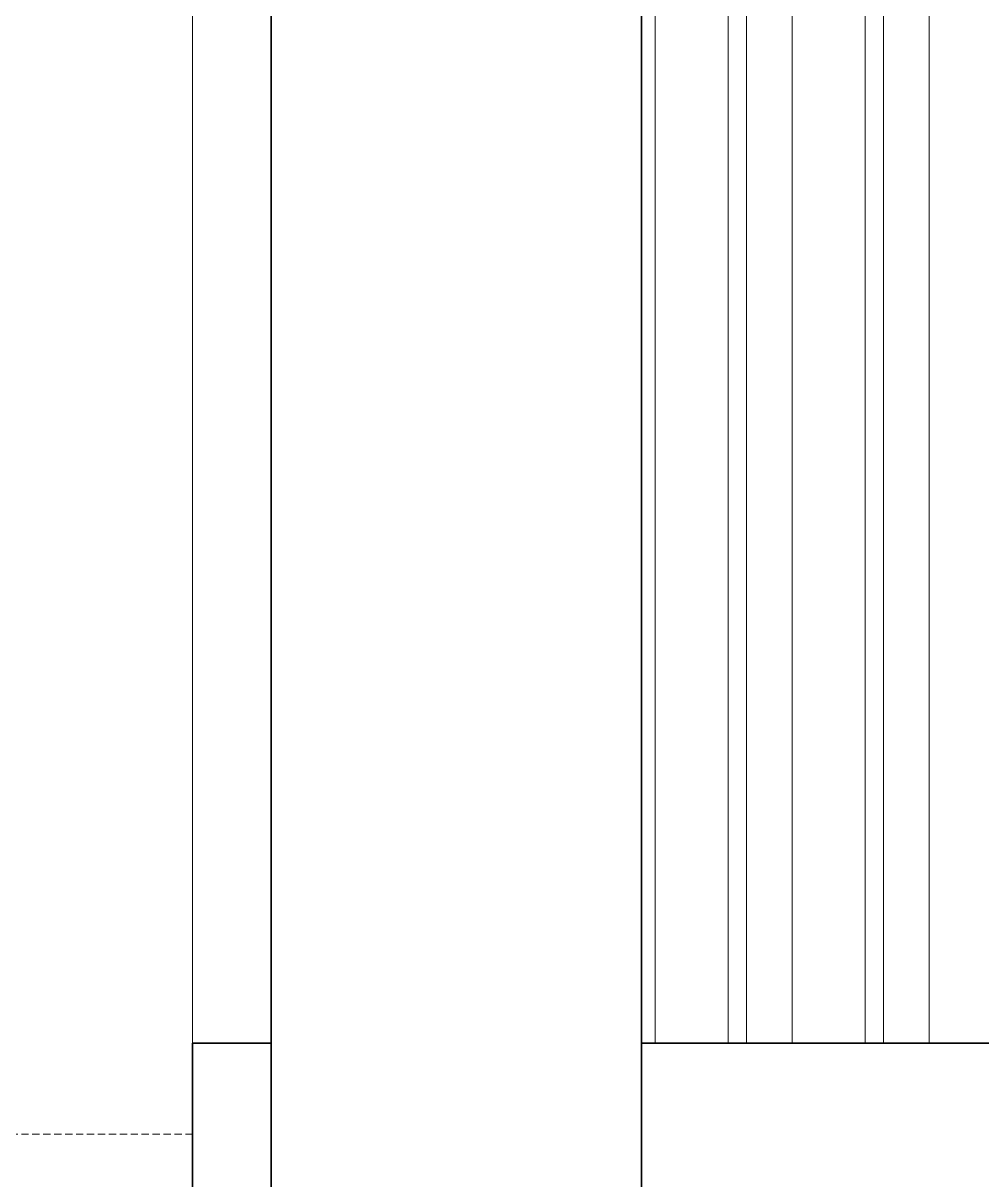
# Model space of a CAD drawing. Header units: millimetres. Extents: x 652554 to 1678317, y -308114 to 170803.
# Drawn here: x 746779.5 to 747042.6, y -92393.5 to -92076.2 of the extents above; entities that cross this region are included whole.
import ezdxf

# ---------------------------------------------------------------- set-up
doc = ezdxf.new("R2010")
doc.units = ezdxf.units.MM
doc.linetypes.add('DPA_Hidden 50', pattern=[3, 2, -1])
for name, color, linetype, lineweight in [('A-DETL', 7, 'Continuous', 70), ('A-GENM', 7, 'Continuous', 9), ('A-GLAZ-CURT', 7, 'Continuous', 9), ('A-GLAZ-CWMG', 7, 'Continuous', 35), ('E-LITE-EQPM', 7, 'Continuous', 35)]:
    doc.layers.add(name, color=color, linetype=linetype, lineweight=lineweight)

# ---------------------------------------------------------------- blocks, each defined once
blk = doc.blocks.new('DPA_CP_Entrance Louver Grill Vertical Z - Louver Grill Vertical Z-18398701-2241-01 ENTRANCE 2 ENLARGED ELEVATION 1')
at = {"layer": 'A-GLAZ-CURT', "color": 7}
for p, q in [((-632690.53, 113750), (-632690.53, 108575)), ((-632690.53, 113750), (-632690.53, 108575)), ((-632690.53, 108575), (-632690.53, 113750)), ((-632690.53, 108575), (-632690.53, 113750)), ((-632668.98, 108575), (-632690.53, 108575)), ((-632690.53, 108575), (-632668.98, 108575)), ((-632668.98, 108575), (-632690.53, 108575)), ((-632690.53, 108575), (-632668.98, 108575)), ((-632567.38, 108575), (-632540.58, 108575)), ((-632540.58, 108575), (-632567.38, 108575))]:
    blk.add_line(p, q, dxfattribs=at)
blk = doc.blocks.new('DPA_CP_Entrance Louver Grill Vertical Z - Louver Grill Vertical Z-V45-2241-01 ENTRANCE 2 ENLARGED ELEVATION 1')
at = {"layer": 'A-GLAZ-CURT', "color": 7}
for p, q in [((-632690.53, 113750), (-632690.53, 108575)), ((-632690.53, 113750), (-632690.53, 108575)), ((-632690.53, 108575), (-632690.53, 113750)), ((-632690.53, 108575), (-632690.53, 113750)), ((-632668.98, 108575), (-632690.53, 108575)), ((-632690.53, 108575), (-632668.98, 108575)), ((-632668.98, 108575), (-632690.53, 108575)), ((-632690.53, 108575), (-632668.98, 108575)), ((-632567.38, 108575), (-632540.53, 108575)), ((-632540.58, 108575), (-632567.38, 108575)), ((-632540.53, 108575), (-632521.38, 108575)), ((-632521.38, 108575), (-632540.53, 108575))]:
    blk.add_line(p, q, dxfattribs=at)
blk = doc.blocks.new('DPA_CP_Entrance Louver Grill Vertical Z - Louver Grill Vertical Z-V46-2241-01 ENTRANCE 2 ENLARGED ELEVATION 1')
at = {"layer": 'A-GLAZ-CURT', "color": 7}
for p, q in [((-632690.53, 113750), (-632690.53, 108575)), ((-632690.53, 113750), (-632690.53, 108575)), ((-632690.53, 108575), (-632690.53, 113750)), ((-632690.53, 108575), (-632690.53, 113750)), ((-632668.98, 108575), (-632690.53, 108575)), ((-632690.53, 108575), (-632668.98, 108575)), ((-632668.98, 108575), (-632690.53, 108575)), ((-632690.53, 108575), (-632668.98, 108575)), ((-632567.38, 108575), (-632540.53, 108575)), ((-632540.53, 108575), (-632567.38, 108575)), ((-632540.53, 108575), (-632521.38, 108575)), ((-632521.38, 108575), (-632540.53, 108575)), ((-632540.53, 108575), (-632521.38, 108575)), ((-632521.38, 108575), (-632540.53, 108575))]:
    blk.add_line(p, q, dxfattribs=at)
blk = doc.blocks.new('GM_Louver Grill Vertical Z - Z Profile-12047619-2241-01 ENTRANCE 2 ENLARGED ELEVATION 1')
at = {"layer": 'A-GENM', "color": 7}
for p, q in [((-632690.53, 108575), (-632690.53, 113750)), ((-632690.53, 108575), (-632690.53, 113750)), ((-632690.53, 108575), (-632690.53, 113750)), ((-632668.98, 108575), (-632690.53, 108575)), ((-632690.53, 108575), (-632688.53, 108575)), ((-632688.53, 108575), (-632668.98, 108575))]:
    blk.add_line(p, q, dxfattribs=at)
blk = doc.blocks.new('DPA_CP_Entrance Louver Grill Vertical Z - Louver Grill Vertical Z-18398766-2241-01 ENTRANCE 2 ENLARGED ELEVATION 1')
at = {"layer": 'A-GLAZ-CURT', "color": 7}
for p, q in [((-632533.83, 108575), (-632567.38, 108575)), ((-632567.38, 108575), (-631997.49, 108575)), ((-632533.83, 108575), (-632521.38, 108575)), ((-632521.38, 108575), (-632533.83, 108575)), ((-632521.38, 108575), (-632533.83, 108575))]:
    blk.add_line(p, q, dxfattribs=at)
blk = doc.blocks.new('GM_Louver Grill Vertical Z - Z Profile-V56-2241-01 ENTRANCE 2 ENLARGED ELEVATION 1')
at = {"layer": 'A-GENM', "color": 7}
blk.add_line((-632488.36, 108575), (-632488.36, 113150.66), dxfattribs=at)
blk = doc.blocks.new('GM_Louver Grill Vertical Z - Z Profile-V57-2241-01 ENTRANCE 2 ENLARGED ELEVATION 1')
at = {"layer": 'A-GENM', "color": 7}
for p, q in [((-632525.95, 108575), (-632525.95, 113155.76)), ((-632505.95, 108575), (-632505.95, 113155.76)), ((-632500.95, 108575), (-632500.95, 113153.33)), ((-632500.95, 108575), (-632505.95, 108575)), ((-632505.95, 108575), (-632504.22, 108575)), ((-632504.22, 108575), (-632501.04, 108575)), ((-632501.04, 108575), (-632460.95, 108575)), ((-632460.87, 108575), (-632500.95, 108575))]:
    blk.add_line(p, q, dxfattribs=at)
blk = doc.blocks.new('GM_Louver Grill Vertical Z - Z Profile-V58-2241-01 ENTRANCE 2 ENLARGED ELEVATION 1')
at = {"layer": 'A-GENM', "color": 7}
for p, q in [((-632563.55, 108575), (-632563.55, 113155.76)), ((-632543.55, 108575), (-632543.55, 113155.76)), ((-632538.55, 108575), (-632538.55, 113155.76)), ((-632538.55, 108575), (-632543.55, 108575)), ((-632543.55, 108575), (-632541.81, 108575)), ((-632541.81, 108575), (-632538.63, 108575)), ((-632538.63, 108575), (-632498.54, 108575)), ((-632498.46, 108575), (-632538.55, 108575)), ((-632498.54, 108575), (-632483.6, 108575)), ((-632485.33, 108575), (-632498.46, 108575)), ((-632483.6, 108575), (-632485.33, 108575))]:
    blk.add_line(p, q, dxfattribs=at)
blk = doc.blocks.new('GM_Louver Grill Vertical Z - Z Profile-V59-2241-01 ENTRANCE 2 ENLARGED ELEVATION 1')
at = {"layer": 'A-GENM', "color": 7}
for p, q in [((-632536.05, 108575), (-632567.38, 108575)), ((-632567.38, 108575), (-632536.14, 108575)), ((-632536.14, 108575), (-632521.19, 108575)), ((-632522.92, 108575), (-632536.05, 108575)), ((-632521.19, 108575), (-632522.92, 108575))]:
    blk.add_line(p, q, dxfattribs=at)
blk = doc.blocks.new('GM_Louver Grill Vertical Z - Z Profile-V61-2241-01 ENTRANCE 2 ENLARGED ELEVATION 1')
at = {"layer": 'A-GENM', "color": 7}
for p, q in [((-632560.51, 108575), (-632567.38, 108575)), ((-632567.38, 108575), (-632558.78, 108575)), ((-632558.78, 108575), (-632560.51, 108575))]:
    blk.add_line(p, q, dxfattribs=at)
blk = doc.blocks.new('Rectangular Mullion - 50x200-15305100-2241-01 ENTRANCE 2 ENLARGED ELEVATION 1')
at = {"layer": 'A-GLAZ-CWMG', "color": 7}
for p, q in [((-632690.53, 108575), (-632668.98, 108575)), ((-632690.53, 108525), (-632690.53, 108575)), ((-632567.38, 108575), (-632540.58, 108575)), ((-632668.98, 108525), (-632690.53, 108525)), ((-632540.58, 108525), (-632567.38, 108525))]:
    blk.add_line(p, q, dxfattribs=at)
blk = doc.blocks.new('Rectangular Mullion - 50x200-15305095-2241-01 ENTRANCE 2 ENLARGED ELEVATION 1')
at = {"layer": 'A-GLAZ-CWMG', "color": 7}
blk.add_line((-632690.526247, 108525), (-632690.526247, 108575), dxfattribs=at)
blk = doc.blocks.new('Rectangular Mullion - 50x200-15305094-2241-01 ENTRANCE 2 ENLARGED ELEVATION 1')
at = {"layer": 'A-GLAZ-CWMG', "color": 7}
for p, q in [((-632668.98, 108575), (-632690.53, 108575)), ((-632690.53, 108575), (-632690.53, 108525)), ((-632062.44, 108575), (-632567.38, 108575))]:
    blk.add_line(p, q, dxfattribs=at)
blk = doc.blocks.new('ACM_L14 - LED Street Light Luminaire with Wide Light - PRA4-CB-8-V153-2241-01 ENTRANCE 2 ENLARGED ELEVATION 1')
at = {"layer": 'E-LITE-EQPM', "color": 7}
for p, q in [((-632668.98, 113220), (-632668.98, 101320)), ((-632567.38, 101320), (-632567.38, 113220))]:
    blk.add_line(p, q, dxfattribs=at)

msp = doc.modelspace()

# ---------------------------------------------------------------- linework, layer by layer
at = {"layer": 'A-DETL', "color": 7, "linetype": 'DPA_Hidden 50', "lineweight": 9}
msp.add_line((746826.0202, -92381.019), (741326.0202, -92381.019), dxfattribs=at)

# ---------------------------------------------------------------- block references
at = {"layer": 'A-GENM', "color": 7}
for name in ['GM_Louver Grill Vertical Z - Z Profile-12047619-2241-01 ENTRANCE 2 ENLARGED ELEVATION 1', 'GM_Louver Grill Vertical Z - Z Profile-12047619-2241-01 ENTRANCE 2 ENLARGED ELEVATION 1', 'GM_Louver Grill Vertical Z - Z Profile-12047619-2241-01 ENTRANCE 2 ENLARGED ELEVATION 1', 'GM_Louver Grill Vertical Z - Z Profile-12047619-2241-01 ENTRANCE 2 ENLARGED ELEVATION 1', 'GM_Louver Grill Vertical Z - Z Profile-12047619-2241-01 ENTRANCE 2 ENLARGED ELEVATION 1', 'GM_Louver Grill Vertical Z - Z Profile-12047619-2241-01 ENTRANCE 2 ENLARGED ELEVATION 1', 'GM_Louver Grill Vertical Z - Z Profile-12047619-2241-01 ENTRANCE 2 ENLARGED ELEVATION 1', 'GM_Louver Grill Vertical Z - Z Profile-12047619-2241-01 ENTRANCE 2 ENLARGED ELEVATION 1', 'GM_Louver Grill Vertical Z - Z Profile-12047619-2241-01 ENTRANCE 2 ENLARGED ELEVATION 1', 'GM_Louver Grill Vertical Z - Z Profile-12047619-2241-01 ENTRANCE 2 ENLARGED ELEVATION 1', 'GM_Louver Grill Vertical Z - Z Profile-12047619-2241-01 ENTRANCE 2 ENLARGED ELEVATION 1', 'GM_Louver Grill Vertical Z - Z Profile-12047619-2241-01 ENTRANCE 2 ENLARGED ELEVATION 1', 'GM_Louver Grill Vertical Z - Z Profile-12047619-2241-01 ENTRANCE 2 ENLARGED ELEVATION 1', 'GM_Louver Grill Vertical Z - Z Profile-12047619-2241-01 ENTRANCE 2 ENLARGED ELEVATION 1', 'GM_Louver Grill Vertical Z - Z Profile-12047619-2241-01 ENTRANCE 2 ENLARGED ELEVATION 1', 'GM_Louver Grill Vertical Z - Z Profile-12047619-2241-01 ENTRANCE 2 ENLARGED ELEVATION 1', 'GM_Louver Grill Vertical Z - Z Profile-12047619-2241-01 ENTRANCE 2 ENLARGED ELEVATION 1', 'GM_Louver Grill Vertical Z - Z Profile-12047619-2241-01 ENTRANCE 2 ENLARGED ELEVATION 1', 'GM_Louver Grill Vertical Z - Z Profile-12047619-2241-01 ENTRANCE 2 ENLARGED ELEVATION 1', 'GM_Louver Grill Vertical Z - Z Profile-12047619-2241-01 ENTRANCE 2 ENLARGED ELEVATION 1', 'GM_Louver Grill Vertical Z - Z Profile-12047619-2241-01 ENTRANCE 2 ENLARGED ELEVATION 1', 'GM_Louver Grill Vertical Z - Z Profile-12047619-2241-01 ENTRANCE 2 ENLARGED ELEVATION 1', 'GM_Louver Grill Vertical Z - Z Profile-12047619-2241-01 ENTRANCE 2 ENLARGED ELEVATION 1', 'GM_Louver Grill Vertical Z - Z Profile-12047619-2241-01 ENTRANCE 2 ENLARGED ELEVATION 1', 'GM_Louver Grill Vertical Z - Z Profile-12047619-2241-01 ENTRANCE 2 ENLARGED ELEVATION 1', 'GM_Louver Grill Vertical Z - Z Profile-12047619-2241-01 ENTRANCE 2 ENLARGED ELEVATION 1', 'GM_Louver Grill Vertical Z - Z Profile-12047619-2241-01 ENTRANCE 2 ENLARGED ELEVATION 1', 'GM_Louver Grill Vertical Z - Z Profile-12047619-2241-01 ENTRANCE 2 ENLARGED ELEVATION 1', 'GM_Louver Grill Vertical Z - Z Profile-12047619-2241-01 ENTRANCE 2 ENLARGED ELEVATION 1', 'GM_Louver Grill Vertical Z - Z Profile-12047619-2241-01 ENTRANCE 2 ENLARGED ELEVATION 1', 'GM_Louver Grill Vertical Z - Z Profile-12047619-2241-01 ENTRANCE 2 ENLARGED ELEVATION 1', 'GM_Louver Grill Vertical Z - Z Profile-12047619-2241-01 ENTRANCE 2 ENLARGED ELEVATION 1', 'GM_Louver Grill Vertical Z - Z Profile-12047619-2241-01 ENTRANCE 2 ENLARGED ELEVATION 1', 'GM_Louver Grill Vertical Z - Z Profile-12047619-2241-01 ENTRANCE 2 ENLARGED ELEVATION 1', 'GM_Louver Grill Vertical Z - Z Profile-12047619-2241-01 ENTRANCE 2 ENLARGED ELEVATION 1', 'GM_Louver Grill Vertical Z - Z Profile-12047619-2241-01 ENTRANCE 2 ENLARGED ELEVATION 1', 'GM_Louver Grill Vertical Z - Z Profile-12047619-2241-01 ENTRANCE 2 ENLARGED ELEVATION 1', 'GM_Louver Grill Vertical Z - Z Profile-12047619-2241-01 ENTRANCE 2 ENLARGED ELEVATION 1', 'GM_Louver Grill Vertical Z - Z Profile-12047619-2241-01 ENTRANCE 2 ENLARGED ELEVATION 1', 'GM_Louver Grill Vertical Z - Z Profile-12047619-2241-01 ENTRANCE 2 ENLARGED ELEVATION 1', 'GM_Louver Grill Vertical Z - Z Profile-12047619-2241-01 ENTRANCE 2 ENLARGED ELEVATION 1', 'GM_Louver Grill Vertical Z - Z Profile-12047619-2241-01 ENTRANCE 2 ENLARGED ELEVATION 1', 'GM_Louver Grill Vertical Z - Z Profile-12047619-2241-01 ENTRANCE 2 ENLARGED ELEVATION 1', 'GM_Louver Grill Vertical Z - Z Profile-12047619-2241-01 ENTRANCE 2 ENLARGED ELEVATION 1', 'GM_Louver Grill Vertical Z - Z Profile-12047619-2241-01 ENTRANCE 2 ENLARGED ELEVATION 1', 'GM_Louver Grill Vertical Z - Z Profile-12047619-2241-01 ENTRANCE 2 ENLARGED ELEVATION 1', 'GM_Louver Grill Vertical Z - Z Profile-12047619-2241-01 ENTRANCE 2 ENLARGED ELEVATION 1', 'GM_Louver Grill Vertical Z - Z Profile-12047619-2241-01 ENTRANCE 2 ENLARGED ELEVATION 1', 'GM_Louver Grill Vertical Z - Z Profile-12047619-2241-01 ENTRANCE 2 ENLARGED ELEVATION 1', 'GM_Louver Grill Vertical Z - Z Profile-12047619-2241-01 ENTRANCE 2 ENLARGED ELEVATION 1', 'GM_Louver Grill Vertical Z - Z Profile-12047619-2241-01 ENTRANCE 2 ENLARGED ELEVATION 1', 'GM_Louver Grill Vertical Z - Z Profile-12047619-2241-01 ENTRANCE 2 ENLARGED ELEVATION 1', 'GM_Louver Grill Vertical Z - Z Profile-12047619-2241-01 ENTRANCE 2 ENLARGED ELEVATION 1', 'GM_Louver Grill Vertical Z - Z Profile-12047619-2241-01 ENTRANCE 2 ENLARGED ELEVATION 1', 'GM_Louver Grill Vertical Z - Z Profile-12047619-2241-01 ENTRANCE 2 ENLARGED ELEVATION 1', 'GM_Louver Grill Vertical Z - Z Profile-12047619-2241-01 ENTRANCE 2 ENLARGED ELEVATION 1', 'GM_Louver Grill Vertical Z - Z Profile-12047619-2241-01 ENTRANCE 2 ENLARGED ELEVATION 1', 'GM_Louver Grill Vertical Z - Z Profile-12047619-2241-01 ENTRANCE 2 ENLARGED ELEVATION 1', 'GM_Louver Grill Vertical Z - Z Profile-12047619-2241-01 ENTRANCE 2 ENLARGED ELEVATION 1', 'GM_Louver Grill Vertical Z - Z Profile-12047619-2241-01 ENTRANCE 2 ENLARGED ELEVATION 1', 'GM_Louver Grill Vertical Z - Z Profile-12047619-2241-01 ENTRANCE 2 ENLARGED ELEVATION 1', 'GM_Louver Grill Vertical Z - Z Profile-12047619-2241-01 ENTRANCE 2 ENLARGED ELEVATION 1', 'GM_Louver Grill Vertical Z - Z Profile-12047619-2241-01 ENTRANCE 2 ENLARGED ELEVATION 1', 'GM_Louver Grill Vertical Z - Z Profile-12047619-2241-01 ENTRANCE 2 ENLARGED ELEVATION 1', 'GM_Louver Grill Vertical Z - Z Profile-12047619-2241-01 ENTRANCE 2 ENLARGED ELEVATION 1', 'GM_Louver Grill Vertical Z - Z Profile-12047619-2241-01 ENTRANCE 2 ENLARGED ELEVATION 1', 'GM_Louver Grill Vertical Z - Z Profile-12047619-2241-01 ENTRANCE 2 ENLARGED ELEVATION 1', 'GM_Louver Grill Vertical Z - Z Profile-12047619-2241-01 ENTRANCE 2 ENLARGED ELEVATION 1', 'GM_Louver Grill Vertical Z - Z Profile-12047619-2241-01 ENTRANCE 2 ENLARGED ELEVATION 1', 'GM_Louver Grill Vertical Z - Z Profile-12047619-2241-01 ENTRANCE 2 ENLARGED ELEVATION 1', 'GM_Louver Grill Vertical Z - Z Profile-12047619-2241-01 ENTRANCE 2 ENLARGED ELEVATION 1', 'GM_Louver Grill Vertical Z - Z Profile-12047619-2241-01 ENTRANCE 2 ENLARGED ELEVATION 1', 'GM_Louver Grill Vertical Z - Z Profile-12047619-2241-01 ENTRANCE 2 ENLARGED ELEVATION 1', 'GM_Louver Grill Vertical Z - Z Profile-12047619-2241-01 ENTRANCE 2 ENLARGED ELEVATION 1', 'GM_Louver Grill Vertical Z - Z Profile-12047619-2241-01 ENTRANCE 2 ENLARGED ELEVATION 1', 'GM_Louver Grill Vertical Z - Z Profile-12047619-2241-01 ENTRANCE 2 ENLARGED ELEVATION 1', 'GM_Louver Grill Vertical Z - Z Profile-12047619-2241-01 ENTRANCE 2 ENLARGED ELEVATION 1', 'GM_Louver Grill Vertical Z - Z Profile-12047619-2241-01 ENTRANCE 2 ENLARGED ELEVATION 1', 'GM_Louver Grill Vertical Z - Z Profile-12047619-2241-01 ENTRANCE 2 ENLARGED ELEVATION 1', 'GM_Louver Grill Vertical Z - Z Profile-12047619-2241-01 ENTRANCE 2 ENLARGED ELEVATION 1', 'GM_Louver Grill Vertical Z - Z Profile-12047619-2241-01 ENTRANCE 2 ENLARGED ELEVATION 1', 'GM_Louver Grill Vertical Z - Z Profile-12047619-2241-01 ENTRANCE 2 ENLARGED ELEVATION 1', 'GM_Louver Grill Vertical Z - Z Profile-12047619-2241-01 ENTRANCE 2 ENLARGED ELEVATION 1', 'GM_Louver Grill Vertical Z - Z Profile-12047619-2241-01 ENTRANCE 2 ENLARGED ELEVATION 1', 'GM_Louver Grill Vertical Z - Z Profile-12047619-2241-01 ENTRANCE 2 ENLARGED ELEVATION 1', 'GM_Louver Grill Vertical Z - Z Profile-12047619-2241-01 ENTRANCE 2 ENLARGED ELEVATION 1', 'GM_Louver Grill Vertical Z - Z Profile-12047619-2241-01 ENTRANCE 2 ENLARGED ELEVATION 1', 'GM_Louver Grill Vertical Z - Z Profile-12047619-2241-01 ENTRANCE 2 ENLARGED ELEVATION 1', 'GM_Louver Grill Vertical Z - Z Profile-12047619-2241-01 ENTRANCE 2 ENLARGED ELEVATION 1', 'GM_Louver Grill Vertical Z - Z Profile-12047619-2241-01 ENTRANCE 2 ENLARGED ELEVATION 1', 'GM_Louver Grill Vertical Z - Z Profile-12047619-2241-01 ENTRANCE 2 ENLARGED ELEVATION 1', 'GM_Louver Grill Vertical Z - Z Profile-12047619-2241-01 ENTRANCE 2 ENLARGED ELEVATION 1', 'GM_Louver Grill Vertical Z - Z Profile-12047619-2241-01 ENTRANCE 2 ENLARGED ELEVATION 1', 'GM_Louver Grill Vertical Z - Z Profile-12047619-2241-01 ENTRANCE 2 ENLARGED ELEVATION 1', 'GM_Louver Grill Vertical Z - Z Profile-12047619-2241-01 ENTRANCE 2 ENLARGED ELEVATION 1', 'GM_Louver Grill Vertical Z - Z Profile-12047619-2241-01 ENTRANCE 2 ENLARGED ELEVATION 1', 'GM_Louver Grill Vertical Z - Z Profile-12047619-2241-01 ENTRANCE 2 ENLARGED ELEVATION 1', 'GM_Louver Grill Vertical Z - Z Profile-12047619-2241-01 ENTRANCE 2 ENLARGED ELEVATION 1', 'GM_Louver Grill Vertical Z - Z Profile-12047619-2241-01 ENTRANCE 2 ENLARGED ELEVATION 1', 'GM_Louver Grill Vertical Z - Z Profile-12047619-2241-01 ENTRANCE 2 ENLARGED ELEVATION 1', 'GM_Louver Grill Vertical Z - Z Profile-12047619-2241-01 ENTRANCE 2 ENLARGED ELEVATION 1', 'GM_Louver Grill Vertical Z - Z Profile-12047619-2241-01 ENTRANCE 2 ENLARGED ELEVATION 1', 'GM_Louver Grill Vertical Z - Z Profile-12047619-2241-01 ENTRANCE 2 ENLARGED ELEVATION 1', 'GM_Louver Grill Vertical Z - Z Profile-12047619-2241-01 ENTRANCE 2 ENLARGED ELEVATION 1', 'GM_Louver Grill Vertical Z - Z Profile-12047619-2241-01 ENTRANCE 2 ENLARGED ELEVATION 1', 'GM_Louver Grill Vertical Z - Z Profile-12047619-2241-01 ENTRANCE 2 ENLARGED ELEVATION 1', 'GM_Louver Grill Vertical Z - Z Profile-12047619-2241-01 ENTRANCE 2 ENLARGED ELEVATION 1', 'GM_Louver Grill Vertical Z - Z Profile-12047619-2241-01 ENTRANCE 2 ENLARGED ELEVATION 1', 'GM_Louver Grill Vertical Z - Z Profile-12047619-2241-01 ENTRANCE 2 ENLARGED ELEVATION 1', 'GM_Louver Grill Vertical Z - Z Profile-12047619-2241-01 ENTRANCE 2 ENLARGED ELEVATION 1', 'GM_Louver Grill Vertical Z - Z Profile-12047619-2241-01 ENTRANCE 2 ENLARGED ELEVATION 1', 'GM_Louver Grill Vertical Z - Z Profile-12047619-2241-01 ENTRANCE 2 ENLARGED ELEVATION 1', 'GM_Louver Grill Vertical Z - Z Profile-12047619-2241-01 ENTRANCE 2 ENLARGED ELEVATION 1', 'GM_Louver Grill Vertical Z - Z Profile-12047619-2241-01 ENTRANCE 2 ENLARGED ELEVATION 1', 'GM_Louver Grill Vertical Z - Z Profile-12047619-2241-01 ENTRANCE 2 ENLARGED ELEVATION 1', 'GM_Louver Grill Vertical Z - Z Profile-12047619-2241-01 ENTRANCE 2 ENLARGED ELEVATION 1', 'GM_Louver Grill Vertical Z - Z Profile-12047619-2241-01 ENTRANCE 2 ENLARGED ELEVATION 1', 'GM_Louver Grill Vertical Z - Z Profile-12047619-2241-01 ENTRANCE 2 ENLARGED ELEVATION 1', 'GM_Louver Grill Vertical Z - Z Profile-12047619-2241-01 ENTRANCE 2 ENLARGED ELEVATION 1', 'GM_Louver Grill Vertical Z - Z Profile-12047619-2241-01 ENTRANCE 2 ENLARGED ELEVATION 1', 'GM_Louver Grill Vertical Z - Z Profile-12047619-2241-01 ENTRANCE 2 ENLARGED ELEVATION 1', 'GM_Louver Grill Vertical Z - Z Profile-12047619-2241-01 ENTRANCE 2 ENLARGED ELEVATION 1', 'GM_Louver Grill Vertical Z - Z Profile-12047619-2241-01 ENTRANCE 2 ENLARGED ELEVATION 1', 'GM_Louver Grill Vertical Z - Z Profile-12047619-2241-01 ENTRANCE 2 ENLARGED ELEVATION 1', 'GM_Louver Grill Vertical Z - Z Profile-12047619-2241-01 ENTRANCE 2 ENLARGED ELEVATION 1', 'GM_Louver Grill Vertical Z - Z Profile-12047619-2241-01 ENTRANCE 2 ENLARGED ELEVATION 1', 'GM_Louver Grill Vertical Z - Z Profile-12047619-2241-01 ENTRANCE 2 ENLARGED ELEVATION 1', 'GM_Louver Grill Vertical Z - Z Profile-12047619-2241-01 ENTRANCE 2 ENLARGED ELEVATION 1', 'GM_Louver Grill Vertical Z - Z Profile-12047619-2241-01 ENTRANCE 2 ENLARGED ELEVATION 1', 'GM_Louver Grill Vertical Z - Z Profile-12047619-2241-01 ENTRANCE 2 ENLARGED ELEVATION 1', 'GM_Louver Grill Vertical Z - Z Profile-12047619-2241-01 ENTRANCE 2 ENLARGED ELEVATION 1', 'GM_Louver Grill Vertical Z - Z Profile-12047619-2241-01 ENTRANCE 2 ENLARGED ELEVATION 1', 'GM_Louver Grill Vertical Z - Z Profile-12047619-2241-01 ENTRANCE 2 ENLARGED ELEVATION 1', 'GM_Louver Grill Vertical Z - Z Profile-12047619-2241-01 ENTRANCE 2 ENLARGED ELEVATION 1', 'GM_Louver Grill Vertical Z - Z Profile-12047619-2241-01 ENTRANCE 2 ENLARGED ELEVATION 1', 'GM_Louver Grill Vertical Z - Z Profile-12047619-2241-01 ENTRANCE 2 ENLARGED ELEVATION 1', 'GM_Louver Grill Vertical Z - Z Profile-12047619-2241-01 ENTRANCE 2 ENLARGED ELEVATION 1', 'GM_Louver Grill Vertical Z - Z Profile-12047619-2241-01 ENTRANCE 2 ENLARGED ELEVATION 1', 'GM_Louver Grill Vertical Z - Z Profile-12047619-2241-01 ENTRANCE 2 ENLARGED ELEVATION 1', 'GM_Louver Grill Vertical Z - Z Profile-12047619-2241-01 ENTRANCE 2 ENLARGED ELEVATION 1', 'GM_Louver Grill Vertical Z - Z Profile-12047619-2241-01 ENTRANCE 2 ENLARGED ELEVATION 1', 'GM_Louver Grill Vertical Z - Z Profile-12047619-2241-01 ENTRANCE 2 ENLARGED ELEVATION 1', 'GM_Louver Grill Vertical Z - Z Profile-12047619-2241-01 ENTRANCE 2 ENLARGED ELEVATION 1', 'GM_Louver Grill Vertical Z - Z Profile-12047619-2241-01 ENTRANCE 2 ENLARGED ELEVATION 1', 'GM_Louver Grill Vertical Z - Z Profile-12047619-2241-01 ENTRANCE 2 ENLARGED ELEVATION 1', 'GM_Louver Grill Vertical Z - Z Profile-12047619-2241-01 ENTRANCE 2 ENLARGED ELEVATION 1', 'GM_Louver Grill Vertical Z - Z Profile-12047619-2241-01 ENTRANCE 2 ENLARGED ELEVATION 1', 'GM_Louver Grill Vertical Z - Z Profile-12047619-2241-01 ENTRANCE 2 ENLARGED ELEVATION 1', 'GM_Louver Grill Vertical Z - Z Profile-12047619-2241-01 ENTRANCE 2 ENLARGED ELEVATION 1', 'GM_Louver Grill Vertical Z - Z Profile-12047619-2241-01 ENTRANCE 2 ENLARGED ELEVATION 1', 'GM_Louver Grill Vertical Z - Z Profile-12047619-2241-01 ENTRANCE 2 ENLARGED ELEVATION 1', 'GM_Louver Grill Vertical Z - Z Profile-12047619-2241-01 ENTRANCE 2 ENLARGED ELEVATION 1', 'GM_Louver Grill Vertical Z - Z Profile-12047619-2241-01 ENTRANCE 2 ENLARGED ELEVATION 1', 'GM_Louver Grill Vertical Z - Z Profile-12047619-2241-01 ENTRANCE 2 ENLARGED ELEVATION 1', 'GM_Louver Grill Vertical Z - Z Profile-12047619-2241-01 ENTRANCE 2 ENLARGED ELEVATION 1', 'GM_Louver Grill Vertical Z - Z Profile-12047619-2241-01 ENTRANCE 2 ENLARGED ELEVATION 1', 'GM_Louver Grill Vertical Z - Z Profile-12047619-2241-01 ENTRANCE 2 ENLARGED ELEVATION 1', 'GM_Louver Grill Vertical Z - Z Profile-12047619-2241-01 ENTRANCE 2 ENLARGED ELEVATION 1', 'GM_Louver Grill Vertical Z - Z Profile-12047619-2241-01 ENTRANCE 2 ENLARGED ELEVATION 1', 'GM_Louver Grill Vertical Z - Z Profile-12047619-2241-01 ENTRANCE 2 ENLARGED ELEVATION 1', 'GM_Louver Grill Vertical Z - Z Profile-12047619-2241-01 ENTRANCE 2 ENLARGED ELEVATION 1', 'GM_Louver Grill Vertical Z - Z Profile-12047619-2241-01 ENTRANCE 2 ENLARGED ELEVATION 1', 'GM_Louver Grill Vertical Z - Z Profile-12047619-2241-01 ENTRANCE 2 ENLARGED ELEVATION 1', 'GM_Louver Grill Vertical Z - Z Profile-12047619-2241-01 ENTRANCE 2 ENLARGED ELEVATION 1', 'GM_Louver Grill Vertical Z - Z Profile-12047619-2241-01 ENTRANCE 2 ENLARGED ELEVATION 1', 'GM_Louver Grill Vertical Z - Z Profile-12047619-2241-01 ENTRANCE 2 ENLARGED ELEVATION 1', 'GM_Louver Grill Vertical Z - Z Profile-12047619-2241-01 ENTRANCE 2 ENLARGED ELEVATION 1', 'GM_Louver Grill Vertical Z - Z Profile-12047619-2241-01 ENTRANCE 2 ENLARGED ELEVATION 1', 'GM_Louver Grill Vertical Z - Z Profile-12047619-2241-01 ENTRANCE 2 ENLARGED ELEVATION 1', 'GM_Louver Grill Vertical Z - Z Profile-12047619-2241-01 ENTRANCE 2 ENLARGED ELEVATION 1', 'GM_Louver Grill Vertical Z - Z Profile-12047619-2241-01 ENTRANCE 2 ENLARGED ELEVATION 1', 'GM_Louver Grill Vertical Z - Z Profile-12047619-2241-01 ENTRANCE 2 ENLARGED ELEVATION 1', 'GM_Louver Grill Vertical Z - Z Profile-12047619-2241-01 ENTRANCE 2 ENLARGED ELEVATION 1', 'GM_Louver Grill Vertical Z - Z Profile-12047619-2241-01 ENTRANCE 2 ENLARGED ELEVATION 1', 'GM_Louver Grill Vertical Z - Z Profile-12047619-2241-01 ENTRANCE 2 ENLARGED ELEVATION 1', 'GM_Louver Grill Vertical Z - Z Profile-12047619-2241-01 ENTRANCE 2 ENLARGED ELEVATION 1', 'GM_Louver Grill Vertical Z - Z Profile-12047619-2241-01 ENTRANCE 2 ENLARGED ELEVATION 1', 'GM_Louver Grill Vertical Z - Z Profile-12047619-2241-01 ENTRANCE 2 ENLARGED ELEVATION 1', 'GM_Louver Grill Vertical Z - Z Profile-12047619-2241-01 ENTRANCE 2 ENLARGED ELEVATION 1', 'GM_Louver Grill Vertical Z - Z Profile-12047619-2241-01 ENTRANCE 2 ENLARGED ELEVATION 1', 'GM_Louver Grill Vertical Z - Z Profile-12047619-2241-01 ENTRANCE 2 ENLARGED ELEVATION 1', 'GM_Louver Grill Vertical Z - Z Profile-12047619-2241-01 ENTRANCE 2 ENLARGED ELEVATION 1', 'GM_Louver Grill Vertical Z - Z Profile-12047619-2241-01 ENTRANCE 2 ENLARGED ELEVATION 1', 'GM_Louver Grill Vertical Z - Z Profile-12047619-2241-01 ENTRANCE 2 ENLARGED ELEVATION 1', 'GM_Louver Grill Vertical Z - Z Profile-12047619-2241-01 ENTRANCE 2 ENLARGED ELEVATION 1', 'GM_Louver Grill Vertical Z - Z Profile-12047619-2241-01 ENTRANCE 2 ENLARGED ELEVATION 1', 'GM_Louver Grill Vertical Z - Z Profile-12047619-2241-01 ENTRANCE 2 ENLARGED ELEVATION 1', 'GM_Louver Grill Vertical Z - Z Profile-12047619-2241-01 ENTRANCE 2 ENLARGED ELEVATION 1', 'GM_Louver Grill Vertical Z - Z Profile-12047619-2241-01 ENTRANCE 2 ENLARGED ELEVATION 1', 'GM_Louver Grill Vertical Z - Z Profile-12047619-2241-01 ENTRANCE 2 ENLARGED ELEVATION 1', 'GM_Louver Grill Vertical Z - Z Profile-12047619-2241-01 ENTRANCE 2 ENLARGED ELEVATION 1', 'GM_Louver Grill Vertical Z - Z Profile-12047619-2241-01 ENTRANCE 2 ENLARGED ELEVATION 1', 'GM_Louver Grill Vertical Z - Z Profile-12047619-2241-01 ENTRANCE 2 ENLARGED ELEVATION 1', 'GM_Louver Grill Vertical Z - Z Profile-12047619-2241-01 ENTRANCE 2 ENLARGED ELEVATION 1', 'GM_Louver Grill Vertical Z - Z Profile-12047619-2241-01 ENTRANCE 2 ENLARGED ELEVATION 1', 'GM_Louver Grill Vertical Z - Z Profile-12047619-2241-01 ENTRANCE 2 ENLARGED ELEVATION 1', 'GM_Louver Grill Vertical Z - Z Profile-12047619-2241-01 ENTRANCE 2 ENLARGED ELEVATION 1', 'GM_Louver Grill Vertical Z - Z Profile-12047619-2241-01 ENTRANCE 2 ENLARGED ELEVATION 1', 'GM_Louver Grill Vertical Z - Z Profile-12047619-2241-01 ENTRANCE 2 ENLARGED ELEVATION 1', 'GM_Louver Grill Vertical Z - Z Profile-12047619-2241-01 ENTRANCE 2 ENLARGED ELEVATION 1', 'GM_Louver Grill Vertical Z - Z Profile-12047619-2241-01 ENTRANCE 2 ENLARGED ELEVATION 1', 'GM_Louver Grill Vertical Z - Z Profile-12047619-2241-01 ENTRANCE 2 ENLARGED ELEVATION 1', 'GM_Louver Grill Vertical Z - Z Profile-12047619-2241-01 ENTRANCE 2 ENLARGED ELEVATION 1', 'GM_Louver Grill Vertical Z - Z Profile-12047619-2241-01 ENTRANCE 2 ENLARGED ELEVATION 1', 'GM_Louver Grill Vertical Z - Z Profile-12047619-2241-01 ENTRANCE 2 ENLARGED ELEVATION 1', 'GM_Louver Grill Vertical Z - Z Profile-12047619-2241-01 ENTRANCE 2 ENLARGED ELEVATION 1', 'GM_Louver Grill Vertical Z - Z Profile-12047619-2241-01 ENTRANCE 2 ENLARGED ELEVATION 1', 'GM_Louver Grill Vertical Z - Z Profile-12047619-2241-01 ENTRANCE 2 ENLARGED ELEVATION 1', 'GM_Louver Grill Vertical Z - Z Profile-12047619-2241-01 ENTRANCE 2 ENLARGED ELEVATION 1', 'GM_Louver Grill Vertical Z - Z Profile-12047619-2241-01 ENTRANCE 2 ENLARGED ELEVATION 1', 'GM_Louver Grill Vertical Z - Z Profile-12047619-2241-01 ENTRANCE 2 ENLARGED ELEVATION 1', 'GM_Louver Grill Vertical Z - Z Profile-12047619-2241-01 ENTRANCE 2 ENLARGED ELEVATION 1', 'GM_Louver Grill Vertical Z - Z Profile-12047619-2241-01 ENTRANCE 2 ENLARGED ELEVATION 1', 'GM_Louver Grill Vertical Z - Z Profile-12047619-2241-01 ENTRANCE 2 ENLARGED ELEVATION 1', 'GM_Louver Grill Vertical Z - Z Profile-12047619-2241-01 ENTRANCE 2 ENLARGED ELEVATION 1', 'GM_Louver Grill Vertical Z - Z Profile-12047619-2241-01 ENTRANCE 2 ENLARGED ELEVATION 1', 'GM_Louver Grill Vertical Z - Z Profile-V61-2241-01 ENTRANCE 2 ENLARGED ELEVATION 1', 'GM_Louver Grill Vertical Z - Z Profile-V59-2241-01 ENTRANCE 2 ENLARGED ELEVATION 1', 'GM_Louver Grill Vertical Z - Z Profile-V58-2241-01 ENTRANCE 2 ENLARGED ELEVATION 1', 'GM_Louver Grill Vertical Z - Z Profile-V57-2241-01 ENTRANCE 2 ENLARGED ELEVATION 1', 'GM_Louver Grill Vertical Z - Z Profile-V56-2241-01 ENTRANCE 2 ENLARGED ELEVATION 1']:
    msp.add_blockref(name, (1379516.5465, -200931.019), dxfattribs=at)
at = {"layer": 'A-GLAZ-CURT', "color": 7}
for name in ['DPA_CP_Entrance Louver Grill Vertical Z - Louver Grill Vertical Z-18398701-2241-01 ENTRANCE 2 ENLARGED ELEVATION 1', 'DPA_CP_Entrance Louver Grill Vertical Z - Louver Grill Vertical Z-18398701-2241-01 ENTRANCE 2 ENLARGED ELEVATION 1', 'DPA_CP_Entrance Louver Grill Vertical Z - Louver Grill Vertical Z-18398701-2241-01 ENTRANCE 2 ENLARGED ELEVATION 1', 'DPA_CP_Entrance Louver Grill Vertical Z - Louver Grill Vertical Z-18398701-2241-01 ENTRANCE 2 ENLARGED ELEVATION 1', 'DPA_CP_Entrance Louver Grill Vertical Z - Louver Grill Vertical Z-18398701-2241-01 ENTRANCE 2 ENLARGED ELEVATION 1', 'DPA_CP_Entrance Louver Grill Vertical Z - Louver Grill Vertical Z-18398701-2241-01 ENTRANCE 2 ENLARGED ELEVATION 1', 'DPA_CP_Entrance Louver Grill Vertical Z - Louver Grill Vertical Z-18398701-2241-01 ENTRANCE 2 ENLARGED ELEVATION 1', 'DPA_CP_Entrance Louver Grill Vertical Z - Louver Grill Vertical Z-18398701-2241-01 ENTRANCE 2 ENLARGED ELEVATION 1', 'DPA_CP_Entrance Louver Grill Vertical Z - Louver Grill Vertical Z-18398701-2241-01 ENTRANCE 2 ENLARGED ELEVATION 1', 'DPA_CP_Entrance Louver Grill Vertical Z - Louver Grill Vertical Z-18398701-2241-01 ENTRANCE 2 ENLARGED ELEVATION 1', 'DPA_CP_Entrance Louver Grill Vertical Z - Louver Grill Vertical Z-V45-2241-01 ENTRANCE 2 ENLARGED ELEVATION 1', 'DPA_CP_Entrance Louver Grill Vertical Z - Louver Grill Vertical Z-V46-2241-01 ENTRANCE 2 ENLARGED ELEVATION 1', 'DPA_CP_Entrance Louver Grill Vertical Z - Louver Grill Vertical Z-18398766-2241-01 ENTRANCE 2 ENLARGED ELEVATION 1']:
    msp.add_blockref(name, (1379516.5465, -200931.019), dxfattribs=at)
at = {"layer": 'A-GLAZ-CWMG', "color": 7}
for name in ['Rectangular Mullion - 50x200-15305100-2241-01 ENTRANCE 2 ENLARGED ELEVATION 1', 'Rectangular Mullion - 50x200-15305095-2241-01 ENTRANCE 2 ENLARGED ELEVATION 1', 'Rectangular Mullion - 50x200-15305094-2241-01 ENTRANCE 2 ENLARGED ELEVATION 1']:
    msp.add_blockref(name, (1379516.5465, -200931.019), dxfattribs=at)
at = {"layer": 'E-LITE-EQPM', "color": 7}
msp.add_blockref('ACM_L14 - LED Street Light Luminaire with Wide Light - PRA4-CB-8-V153-2241-01 ENTRANCE 2 ENLARGED ELEVATION 1', (1379516.5465, -200931.019), dxfattribs=at)

doc.saveas('drawing.dxf')
